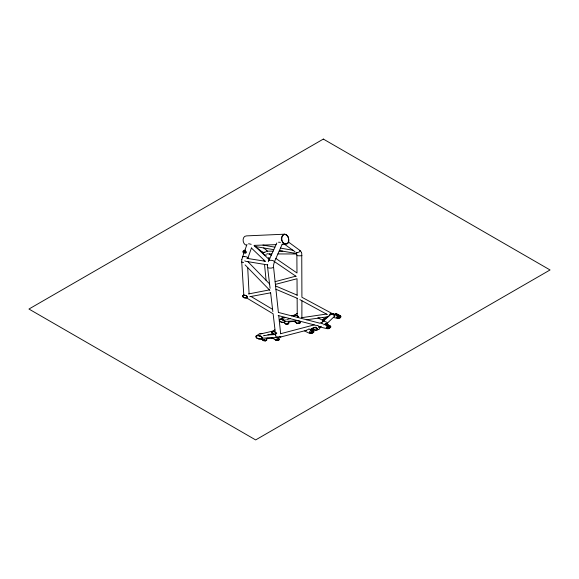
<?xml version="1.0" encoding="UTF-8"?>
<svg xmlns="http://www.w3.org/2000/svg" width="579" height="579" viewBox="0 0 579 579"><rect width="100%" height="100%" fill="white"/><g stroke="black" fill="none" stroke-linecap="round" stroke-linejoin="round"><path stroke-width="0.87" d="M301.876 317.661L301.905 300.74M263.64 339.743L264.617 340.155M264.864 339.982L263.93 339.511M288.516 322.423L288.494 323.415A1.353 0.782 0 0 1 288.233 323.885L288.516 323.661A1.44 0.832 0 0 0 288.755 323.372M288.798 323.169L288.82 322.177M241.827 259.58L241.725 260.803A36.643 21.155 0 0 0 241.732 262.005L243.795 295.058M296.151 276.407L273.064 260.651A5.826 3.365 0 0 0 270.994 260.304L270.82 260.297A3.713 2.142 0 0 0 269.503 260.369A1.621 0.934 0 0 0 268.924 260.55L268.794 260.644M276.169 339.258L277.225 339.721M241.841 259.457L243.897 252.987L245.959 252.907M247.769 258.495L251.452 247.95M248.015 257.691L246.726 256.938A6.709 3.872 0 0 0 244.461 256.613M246.632 245.409C242.058 244.193 241.856 235.993 246.43 235.892L284.615 234.191A1.542 0.89 0 0 0 284.079 234.278C274.909 241.096 292.171 250.707 288.183 237.006M268.287 261.773L276.827 242.956M288.465 242.015L299.676 250.258M277.406 339.584L276.393 339.106M244.816 250.446L246.994 244.403M274.468 261.679L282.386 243.839M242.456 256.975L242.804 256.743A1.701 0.984 0 0 1 243.238 256.656A4.241 2.446 0 0 1 244.461 256.62M274.446 261.722L273.643 264.675A34.262 19.78 0 0 0 273.563 267.136L278.405 312.551M334.727 316.134L334.684 316.192A1.795 1.035 0 0 0 334.611 315.75L333.924 315.048M320.44 327.2A1.838 1.064 0 0 1 320.245 327.446C317.48 333.222 318.103 325.355 313.239 327.866A1.723 0.999 0 0 0 313.029 328.011L313.152 327.902M340.655 317.082L340.568 317.169A2.048 1.187 0 0 0 339.967 315.801M313.029 328.011C311.907 329.864 316.286 331.101 317.733 329.798M334.235 316.67L334.619 316.156L326.838 323.712L327.121 323.241A2.323 1.339 0 0 0 326.773 322.423L326.368 322.105A3.394 1.961 0 0 0 324.855 321.584L324.689 321.555A2.533 1.462 0 0 0 323.241 321.606L322.619 321.83A1.527 0.883 0 0 0 322.351 322.018L330.052 314.983A1.469 0.847 0 0 1 330.312 314.795L330.913 314.578A2.83 1.636 0 0 1 333.888 315.07M323.755 324.906L325.239 323.871M335.654 314.05L336.182 313.55L340.105 315.678M312.609 333.099L309.874 333.497L304.359 330.862M313.608 332.172L313.492 332.281A1.484 0.854 0 0 1 312.993 332.556M322.981 319.637L323.647 319.043M311.176 329.096L310.322 329.864L312.501 331.962M329.914 314.165L330.298 313.883M278.76 340.17L279.107 339.887A1.614 0.934 0 0 0 279.31 339.135M299.821 323.241L300.096 323.017A1.527 0.883 0 0 0 300.32 322.329M297.686 317.22C298.858 315.729 295.572 314.976 294.4 315.649M276.458 333.663C277.059 333.091 273.867 330.595 271.891 331.941M298.301 317.031C298.778 316.612 296.173 314.245 294.154 315.555A1.766 1.02 0 0 0 293.799 316.409M274.801 329.791L271.725 332.071L271.515 332.795L273.411 334.148L276.002 334.003M294.096 315.598L296.462 313.854M256.316 335.943L259.153 333.96A2.084 1.201 0 0 1 260.072 333.598A3.148 1.817 0 0 1 261.896 333.598M281.835 318.03L279.57 319.622A2.063 1.187 0 0 0 279.324 319.84M308.477 329.328L306.356 330.269M284.586 322.105C283.905 323.205 286.648 324.935 288.139 323.943M322.025 322.257L320.911 322.85L321.483 323.053M301.948 255.52L301.427 255.672A8.417 4.856 0 0 1 298.272 255.744A5.218 3.011 0 0 1 297.7 255.723L296.875 255.484L296.984 272.97L275.886 258.48M266.029 340.676L263.387 340.604L261.715 338.845A2.251 1.303 0 0 1 261.064 339.055L258.603 338.939L256.468 337.875M323.835 318.906L329.017 315.931M323.176 319.499L328.373 316.518M278.622 340.264L276.943 340.488L275.228 339.844M247.038 297.693L247.399 296.839L246.835 295.956L245.026 295.196L243.1 295.399L243.875 295.015M243.079 295.406C241.038 296.622 245.04 299.039 246.806 297.809M335.357 313.992L336.182 313.55M320.715 322.937L320.006 323.234L278.39 312.428M330.718 313.919L331.065 313.782A2.757 1.592 0 0 1 332.049 313.586L333.772 313.854M321.012 326.491L321.034 326.476A3.778 2.186 0 0 0 321.396 326.317M285.382 323.791L284.224 322.286M243.419 250.859L242.666 251.908L243.918 252.994M245.626 253.009C249.108 250.837 240.068 250.613 245.612 250.208M284.123 322.322L281.394 322.315L279.317 321.077M306.248 330.305L305.278 330.609M320.585 326.643L320.194 326.759M275.112 281.655L295.811 276.176M281.633 318.537L285.65 317.473M291.555 315.859L294.957 314.962M275.401 284.39L297.02 278.731L297.128 295.428M280.663 333.699L314.216 324.891M290.18 318.653L287.206 319.42M279.324 336.269A4.01 2.316 0 0 0 279.918 336.717L280.887 336.949L304.402 330.855M310.619 329.241L312.74 328.691M318.255 327.258L319.905 326.831L318.855 326.426A5.11 2.953 0 0 1 318.457 326.078A8.388 4.842 0 0 1 317.9 325.434M280.887 336.949L280.909 336.942A11.298 6.521 0 0 1 277.182 337.506L262.7 338.165L262.012 338.672L262.417 337.586L261.39 336.413L259.399 335.632L257.25 335.581A2.092 1.209 0 0 0 256.352 335.921M259.87 334.141L273.143 331.022M286.164 319.666L285.787 319.753M266.557 335.241L272.6 333.844M264.755 252.212L264.465 252.27A2.526 1.455 0 0 1 263.286 252.328A1.571 0.905 0 0 1 262.258 251.981L254.717 246.046M248.514 293.951L269.416 289.905M249.766 296.701L270.625 292.815M265.985 335.357L264.683 335.567M301.645 317.697L326.44 314.05M277.884 340.495L277.927 340.488A1.411 0.811 0 0 0 278.586 339.366M264.617 335.581L263.387 335.74M306.566 319.774L318.32 318.132M322.467 317.553L327.396 316.858M322.228 317.582L319.832 317.835M265.305 340.893L265.348 340.893A2.374 1.375 0 0 1 262.656 339.866M284.644 234.401C280.612 234.727 280.829 243.361 285.519 244.106C290.549 243.462 289.08 234.423 284.817 234.191M315.164 327.244L316.192 327.244M319.717 317.842L318.392 317.893M278.506 242.225L279.302 242.246A3.568 2.063 0 0 1 279.838 242.326L280.366 242.456M298.243 320.744L285.577 321.388L284.687 322.04L285.121 321.084L284.267 319.992L280.468 319.261A2.106 1.216 0 0 0 279.599 319.601M267.903 334.93L275.575 334.546M285.787 244.324L282.118 244.447M276.053 244.642L254.015 245.38L269.235 259.587M277.167 337.506L276.284 337.152A4.494 2.591 0 0 1 275.799 335.538M267.404 251.17L273.071 251.177M279.129 251.185L282.798 251.185M268.178 253.928L271.812 253.935M277.898 253.942L296.926 253.971M317.357 325.449L316.134 325.355M298.598 322.561L298.026 322.38M284.788 234.401L286.605 235.117L288.045 237.043M281.712 319.326C275.003 319.847 285.158 324.935 284.745 320.744A3.474 2.005 0 0 1 282.118 319.724A3.235 1.867 0 0 1 281.734 319.326L284.694 320.672M296.47 253.378L294.74 253.204M294.653 253.189L294.06 253.095M332.498 313.514L333.2 313.652A3.286 1.896 0 0 1 333.569 313.775L333.598 313.782M246.915 258.357L265.305 261.259M246.227 261.382L267.614 264.9M255.23 246.509L273.766 249.658M279.382 250.606L293.879 253.066M262.946 245.083L274.909 247.153M280.489 248.116L292.938 250.266M284.687 317.683L284.463 317.647A2.888 1.665 0 0 0 282.704 317.668A2.106 1.216 0 0 0 281.864 318.009M267.578 253.87L266.919 253.689M336.935 317.292L338.006 317.545A2.656 1.534 0 0 0 338.556 317.639A0.745 0.427 0 0 1 338.281 317.777M333.417 317.444L337.21 318.334M319.666 326.896L326.766 328.619M278.144 315.526L315.577 325.246M285.997 324.001L287.973 323.9L288.27 322.452A1.346 0.782 0 0 1 289.022 321.743M245.59 261.23L244.729 260.847M285.896 324.016L285.447 323.827M251.192 244.324L249.18 243.831A3.004 1.737 0 0 0 248.514 243.81M275.922 289.247L297.201 298.294M275.568 285.946L297.121 295.124M296.361 252.495L296.81 252.726M317.806 317.878L322.814 320.339M309.584 332.02L310.127 332.295A3.09 1.788 0 0 0 311.075 332.614A2.823 1.628 0 0 0 311.451 332.679M331.984 313.456L301.912 297.273L301.746 253.443A17.811 10.284 0 0 0 301.529 252.77M340.018 315.765L337.188 314.231L336.464 314.918L339.316 316.452M335.161 314.346L339.229 316.547M327.403 314.578L299.85 299.611M325.55 323.4L329.892 325.753A2.178 1.259 0 0 1 330.609 327.265M324.624 324.45L328.872 326.759M251.011 296.47L272.586 309.352M246.589 297.903L273.122 313.811L275.163 331.087M268.598 257.684L269.749 258.466M269.235 253.928L271.204 255.274M284.636 244.36L295.015 251.742M289.138 321.721A1.599 0.919 0 0 1 289.543 321.671L293.358 321.461A2.425 1.404 0 0 1 295.449 322.069C296.448 324.305 302.31 323.871 298.815 320.932M275.307 339.837L273.874 338.802A2.736 1.578 0 0 0 271.956 338.158A1.867 1.078 0 0 0 271.703 338.158L267.462 338.252A1.426 0.825 0 0 0 266.058 339.062L266.145 340.134A1.216 0.702 0 0 1 265.414 340.814M296.607 323.002L295.406 322.062A2.287 1.317 0 0 0 293.444 321.497L289.638 321.729A1.274 0.738 0 0 0 288.451 322.416M263.655 247.942L266.441 250.208A10.458 6.036 0 0 1 267.455 251.243M262.338 252.031L262.504 252.183A5.942 3.431 0 0 1 262.931 252.705L263.119 253.016A8.989 5.189 0 0 1 263.213 253.197L263.539 254.268M300.031 250.555L299.929 250.606A2.403 1.39 0 0 1 299.705 251.51A3.134 1.809 0 0 1 298.12 252.379L297.975 252.415A2.562 1.476 0 0 1 296.81 252.502A2.07 1.194 0 0 1 296.13 252.386M251.424 248.036L265.233 261.245M311.422 329.031L313.5 331.043A1.911 1.1 0 0 1 313.659 332.187A1.976 1.144 0 0 0 313.355 331.159L311.249 329.082M308.925 328.734L312.385 332.064M247.877 261.65L269.568 283.92M245.091 264.9L269.865 290.361M241.74 262.041L242.883 262.338A6.203 3.583 0 0 0 243.636 262.396M261.78 338.809L262.497 339.895M277.645 337.637L278.731 339.337M277.529 337.658L278.615 339.359M278.26 337.419L279.244 338.968M270.089 288.313L267.628 267.57L268.844 268.026A4.893 2.823 0 0 0 269.619 268.084L270.668 268.091A8.613 4.972 0 0 0 271.768 268.005L273.592 267.375M299.625 321.106L300.262 322.177M301.362 252.379L301.008 251.727A10.509 6.072 0 0 0 300.125 250.635M296.68 253.971L296.868 255.252M267.636 267.585L267.607 267.368A38.938 22.48 0 0 1 267.664 264.437M270.596 292.598L272.847 311.574M275.532 334.206L275.662 335.263M278.738 315.678L280.67 333.801M264.125 260.188L264.212 261.086M264.531 264.393L266.087 280.345M268.996 257.952L269.134 259.493M247.703 267.585L249.093 293.843M266.774 338.715L266.803 339.786M297.143 298.221L297.244 314.585M331.847 313.449A4.364 2.519 0 0 1 332.418 313.5M266.767 340.011A1.513 0.876 0 0 1 266.528 340.322L266.159 340.597A1.375 0.796 0 0 0 266.412 340.097L266.391 339.026A1.267 0.731 0 0 1 266.637 338.556M261.932 338.729A2.034 1.172 0 0 1 261.715 338.845M311.668 331.065A1.158 0.666 0 0 1 312.508 331.767M323.531 320.911A1.831 1.057 0 0 1 322.901 319.615M326.809 327.048A1.165 0.673 0 0 1 328.373 327.765M327.895 328.047A0.774 0.449 0 0 0 328.322 327.859A0.803 0.463 0 0 1 327.996 327.946M312.457 331.984A1.918 1.107 0 0 1 312.66 333.113A1.983 1.144 0 0 0 312.349 332.078M294.067 316.416A1.549 0.89 0 0 1 294.306 315.693M340.054 315.714A2.041 1.18 0 0 1 340.742 317.104M297.613 317.27A1.39 0.803 0 0 1 297.389 317.386M338.541 317.01A1.245 0.717 0 0 1 337.97 316.851M333.786 313.861A3.112 1.795 0 0 1 334.105 314.021A0.796 0.463 0 0 0 334.684 314.173M323.864 319.97A0.738 0.427 0 0 1 324.247 319.803A1.013 0.586 0 0 1 324.79 319.789M339.258 316.496A2.063 1.187 0 0 1 339.967 317.893M339.178 316.583A2.055 1.187 0 0 1 339.866 317.98M309.519 332.085A1.049 0.608 0 0 1 310.757 332.006A1.049 0.608 0 0 1 311.263 332.664M309.62 332.208A1.049 0.608 0 0 0 310.127 332.86A1.049 0.608 0 0 0 311.357 332.78A0.738 0.427 0 0 1 311.097 332.853M329.704 328.177A2.193 1.267 0 0 0 328.908 326.708L325.912 324.993L326.744 324.204L329.791 325.854A2.193 1.267 0 0 1 330.544 327.309M328.807 326.809A2.193 1.267 0 0 1 329.603 328.279A2.2 1.274 0 0 1 326.824 328.561M276.704 332.918A1.896 1.093 0 0 1 276.69 333.388M338.447 316.011A1.1 0.637 0 0 1 339.54 316.445M327.895 326.115A1.18 0.68 0 0 1 329.321 326.86M338.259 317.755A0.992 0.572 0 0 1 336.761 317.321M336.992 316.894A0.992 0.572 0 0 1 338.071 316.727A0.992 0.572 0 0 1 338.729 317.241M256.555 337.803A2.946 1.701 0 0 1 256.171 335.9M326.375 327.171A0.782 0.449 0 0 1 326.766 326.99M298.612 316.286A1.983 1.144 0 0 1 298.554 316.742M313.311 327.779A2.251 1.303 0 0 1 313.673 327.584M278.637 336.862A3.742 2.164 0 0 1 276.849 336.768M296.52 313.811A1.621 0.934 0 0 1 297.143 313.565M330.457 327.287A1.621 0.934 0 0 1 329.987 327.555M266.854 338.44A1.346 0.774 0 0 1 267.563 338.31M339.815 318.045A2.092 1.209 0 0 1 337.253 318.284M321.497 323.046A6.572 3.792 0 0 1 323.154 324.095M340.524 317.212A1.599 0.926 0 0 1 340.083 317.473M299.777 323.4A2.135 1.23 0 0 1 296.752 322.952M327.859 327.989A1.172 0.673 0 0 1 326.317 327.265M323.907 320.476A0.905 0.521 0 0 1 323.777 320.071M266.441 250.208A1.274 0.738 0 0 1 266.615 250.389L266.687 250.895A2.504 1.448 0 0 1 266.326 251.438L266.246 251.518A3.474 2.005 0 0 1 264.755 252.205M266.673 254.941A7.013 4.053 0 0 1 264.661 254.926A3.481 2.012 0 0 1 264.162 254.847M327.96 327.888A1.165 0.673 0 0 1 326.433 327.381M271.602 338.085A2.823 1.628 0 0 1 273.903 338.816M277.768 340.466A2.475 1.426 0 0 1 275.387 339.808M334.944 314.882A3.431 1.983 0 0 1 334.836 315.946M324.616 319.948A2.743 1.585 0 0 1 324.204 319.811M311.061 332.795A1.158 0.666 0 0 1 309.577 332.31M338.339 317.639A1.078 0.622 0 0 1 336.898 316.966M338.729 317.545A0.767 0.441 0 0 1 338.368 317.69M329.849 315.186A2.577 1.491 0 0 1 330.703 313.905M261.411 336.768A4.4 2.54 0 0 1 259.493 335.806M324.334 320.209A1.911 1.1 0 0 1 324.001 319.948M277.189 339.308A0.883 0.507 0 0 1 276.979 339.229M262.178 337.796L262.164 337.955A1.932 1.115 0 0 1 260.622 338.961C259.001 339.062 256.215 338.549 256.171 336.544A1.903 1.1 0 0 1 256.598 336.037A1.961 1.129 0 0 1 257.662 335.69L260.651 336.196L262.178 337.796M313.051 328.59L314.817 330.008L317.451 329.69A1.549 0.897 0 0 0 317.618 329.473L316.735 328.119L314.158 327.75A1.592 0.919 0 0 0 313.101 328.365L313.051 328.59M271.783 332.592C277.457 338.085 276.711 328.836 271.79 332.534M242.767 296.231L243.889 297.563L246.205 297.809A1.527 0.883 0 0 0 246.56 297.678C248.275 296.289 244.924 294.783 243.658 295.413A1.556 0.897 0 0 0 243.332 295.536L242.767 296.231M323.35 139.076L28.95 309.041L255.65 439.924L550.05 269.959L323.35 139.076M245.018 252.415L244.975 252.422A0.912 0.521 0 0 1 243.875 252.154A0.912 0.521 0 0 1 244.085 251.496A0.912 0.528 0 0 1 245.178 251.72A0.912 0.528 0 0 1 244.968 252.379"/></g></svg>
